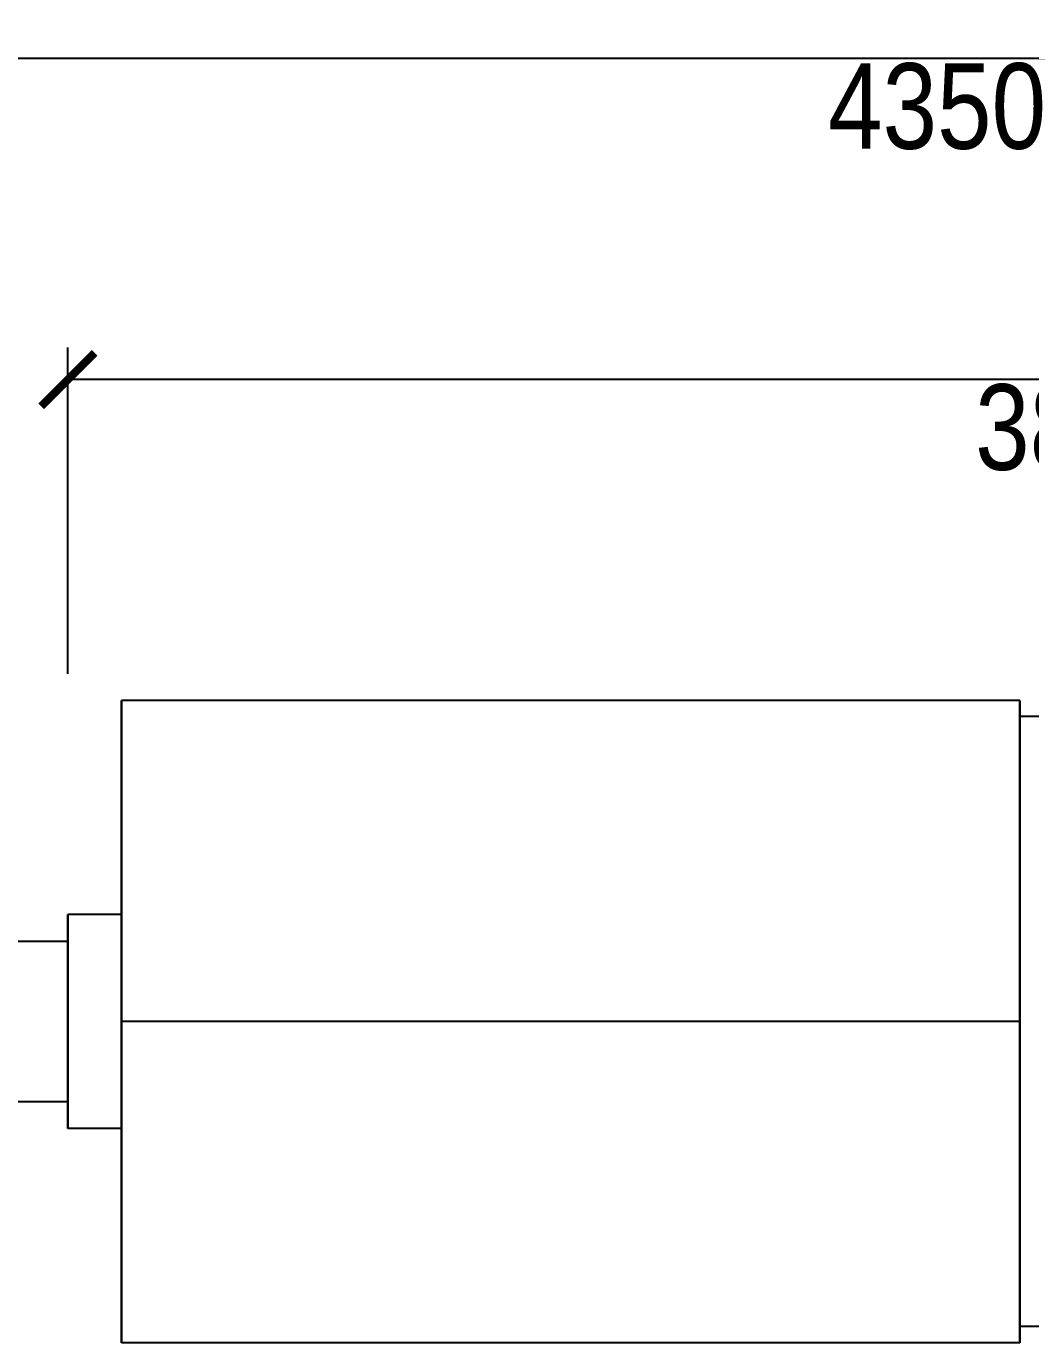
# Model space of a CAD drawing. Header units: millimetres. Extents: x -9 to 118, y -140 to 54.
# Drawn here: x 72.47 to 91.25, y -58.9 to -34.3 of the extents above; entities that cross this region are included whole.
import ezdxf

# ---------------------------------------------------------------- set-up
doc = ezdxf.new("R2010")
doc.units = ezdxf.units.MM
doc.linetypes.add('DASHED', pattern=[1.524, 1.27, -0.254])
for name, color, linetype in [('DIMS', 3, 'CONTINUOUS'), ('HIDDEN', 8, 'DASHED'), ('VISIBLE', 7, 'CONTINUOUS')]:
    doc.layers.add(name, color=color, linetype=linetype)
doc.styles.add('OpenSansCondensed-Light', font='OpenSansCondensed-Light.ttf')
doc.dimstyles.new('EZDXF', dxfattribs={"dimtxt": 0.25, "dimasz": 0.175, "dimexe": 0.375, "dimexo": 0.125, "dimgap": 0.1, "dimtad": 1, "dimlfac": 100, "dimzin": 12, "dimdsep": 46, "dimtxsty": 'OpenSansCondensed-Light', "dimblk": 'ARCHTICK', "dimcen": 2.5, "dimazin": 3, "dimtfac": 0.5, "dimtmove": 2, "dimatfit": 3})

# ---------------------------------------------------------------- blocks, each defined once
blk = doc.blocks.new('_ARCHTICK')
at = {"color": 0, "linetype": 'BYBLOCK', "const_width": 0.15}
blk.add_lwpolyline([(-0.5, -0.5), (0.5, 0.5)], dxfattribs=at)

msp = doc.modelspace()

# ---------------------------------------------------------------- linework, layer by layer
at = {"layer": 'HIDDEN'}
for points in [[(74.25, -46.9), (74.25, -47.09048), (74.25, -47.28095), (74.25, -47.47143), (74.25, -47.6619), (74.25, -47.85238), (74.25, -48.04286), (74.25, -48.23333), (74.25, -48.42381), (74.25, -48.61429), (74.25, -48.80476), (74.25, -48.99524), (74.25, -49.18571), (74.25, -49.37619), (74.25, -49.56667), (74.25, -49.75714), (74.25, -49.94762), (74.25, -50.1381), (74.25, -50.32857), (74.25, -50.51905), (74.25, -50.70952), (74.25, -50.9), (74.25, -51.09048), (74.25, -51.28095), (74.25, -51.47143), (74.25, -51.6619), (74.25, -51.85238), (74.25, -52.04286), (74.25, -52.23333), (74.25, -52.42381), (74.25, -52.61429), (74.25, -52.80476), (74.25, -52.99524), (74.25, -53.18571), (74.25, -53.37619), (74.25, -53.56667), (74.25, -53.75714), (74.25, -53.94762), (74.25, -54.1381), (74.25, -54.32857), (74.25, -54.51905), (74.25, -54.70952), (74.25, -54.9), (74.25, -55.09048), (74.25, -55.28095), (74.25, -55.47143), (74.25, -55.6619), (74.25, -55.85238), (74.25, -56.04286), (74.25, -56.23333), (74.25, -56.42381), (74.25, -56.61429), (74.25, -56.80476), (74.25, -56.99524), (74.25, -57.18571), (74.25, -57.37619), (74.25, -57.56667), (74.25, -57.75714), (74.25, -57.94762), (74.25, -58.1381), (74.25, -58.32857), (74.25, -58.51905), (74.25, -58.70952), (74.25, -58.9)], [(91.05, -46.9), (91.05, -47.09048), (91.05, -47.28095), (91.05, -47.47143), (91.05, -47.6619), (91.05, -47.85238), (91.05, -48.04286), (91.05, -48.23333), (91.05, -48.42381), (91.05, -48.61429), (91.05, -48.80476), (91.05, -48.99524), (91.05, -49.18571), (91.05, -49.37619), (91.05, -49.56667), (91.05, -49.75714), (91.05, -49.94762), (91.05, -50.1381), (91.05, -50.32857), (91.05, -50.51905), (91.05, -50.70952), (91.05, -50.9), (91.05, -51.09048), (91.05, -51.28095), (91.05, -51.47143), (91.05, -51.6619), (91.05, -51.85238), (91.05, -52.04286), (91.05, -52.23333), (91.05, -52.42381), (91.05, -52.61429), (91.05, -52.80476), (91.05, -52.99524), (91.05, -53.18571), (91.05, -53.37619), (91.05, -53.56667), (91.05, -53.75714), (91.05, -53.94762), (91.05, -54.1381), (91.05, -54.32857), (91.05, -54.51905), (91.05, -54.70952), (91.05, -54.9), (91.05, -55.09048), (91.05, -55.28095), (91.05, -55.47143), (91.05, -55.6619), (91.05, -55.85238), (91.05, -56.04286), (91.05, -56.23333), (91.05, -56.42381), (91.05, -56.61429), (91.05, -56.80476), (91.05, -56.99524), (91.05, -57.18571), (91.05, -57.37619), (91.05, -57.56667), (91.05, -57.75714), (91.05, -57.94762), (91.05, -58.1381), (91.05, -58.32857), (91.05, -58.51905), (91.05, -58.70952), (91.05, -58.9)], [(91.05, -52.9), (91.05, -52.80952), (91.05, -52.71905), (91.05, -52.62857), (91.05, -52.5381), (91.05, -52.44762), (91.05, -52.35714), (91.05, -52.26667), (91.05, -52.17619), (91.05, -52.08571), (91.05, -51.99524), (91.05, -51.90476), (91.05, -51.81429), (91.05, -51.72381), (91.05, -51.63333), (91.05, -51.54286), (91.05, -51.45238), (91.05, -51.3619), (91.05, -51.27143), (91.05, -51.18095), (91.05, -51.09048), (91.05, -51), (91.05, -50.90952), (91.05, -50.81905), (91.05, -50.72857), (91.05, -50.6381), (91.05, -50.54762), (91.05, -50.45714), (91.05, -50.36667), (91.05, -50.27619), (91.05, -50.18571), (91.05, -50.09524), (91.05, -50.00476), (91.05, -49.91429), (91.05, -49.82381), (91.05, -49.73333), (91.05, -49.64286), (91.05, -49.55238), (91.05, -49.4619), (91.05, -49.37143), (91.05, -49.28095), (91.05, -49.19048), (91.05, -49.1), (91.05, -49.00952), (91.05, -48.91905), (91.05, -48.82857), (91.05, -48.7381), (91.05, -48.64762), (91.05, -48.55714), (91.05, -48.46667), (91.05, -48.37619), (91.05, -48.28571), (91.05, -48.19524), (91.05, -48.10476), (91.05, -48.01429), (91.05, -47.92381), (91.05, -47.83333), (91.05, -47.74286), (91.05, -47.65238), (91.05, -47.5619), (91.05, -47.47143), (91.05, -47.38095), (91.05, -47.29048), (91.05, -47.2)], [(91.05, -47.2), (91.05, -47.38095), (91.05, -47.5619), (91.05, -47.74286), (91.05, -47.92381), (91.05, -48.10476), (91.05, -48.28571), (91.05, -48.46667), (91.05, -48.64762), (91.05, -48.82857), (91.05, -49.00952), (91.05, -49.19048), (91.05, -49.37143), (91.05, -49.55238), (91.05, -49.73333), (91.05, -49.91429), (91.05, -50.09524), (91.05, -50.27619), (91.05, -50.45714), (91.05, -50.6381), (91.05, -50.81905), (91.05, -51), (91.05, -51.18095), (91.05, -51.3619), (91.05, -51.54286), (91.05, -51.72381), (91.05, -51.90476), (91.05, -52.08571), (91.05, -52.26667), (91.05, -52.44762), (91.05, -52.62857), (91.05, -52.80952), (91.05, -52.99048), (91.05, -53.17143), (91.05, -53.35238), (91.05, -53.53333), (91.05, -53.71429), (91.05, -53.89524), (91.05, -54.07619), (91.05, -54.25714), (91.05, -54.4381), (91.05, -54.61905), (91.05, -54.8), (91.05, -54.98095), (91.05, -55.1619), (91.05, -55.34286), (91.05, -55.52381), (91.05, -55.70476), (91.05, -55.88571), (91.05, -56.06667), (91.05, -56.24762), (91.05, -56.42857), (91.05, -56.60952), (91.05, -56.79048), (91.05, -56.97143), (91.05, -57.15238), (91.05, -57.33333), (91.05, -57.51429), (91.05, -57.69524), (91.05, -57.87619), (91.05, -58.05714), (91.05, -58.2381), (91.05, -58.41905), (91.05, -58.6)], [(73.25, -50.9), (73.25, -50.96349), (73.25, -51.02698), (73.25, -51.09048), (73.25, -51.15397), (73.25, -51.21746), (73.25, -51.28095), (73.25, -51.34444), (73.25, -51.40794), (73.25, -51.47143), (73.25, -51.53492), (73.25, -51.59841), (73.25, -51.6619), (73.25, -51.7254), (73.25, -51.78889), (73.25, -51.85238), (73.25, -51.91587), (73.25, -51.97937), (73.25, -52.04286), (73.25, -52.10635), (73.25, -52.16984), (73.25, -52.23333), (73.25, -52.29683), (73.25, -52.36032), (73.25, -52.42381), (73.25, -52.4873), (73.25, -52.55079), (73.25, -52.61429), (73.25, -52.67778), (73.25, -52.74127), (73.25, -52.80476), (73.25, -52.86825), (73.25, -52.93175), (73.25, -52.99524), (73.25, -53.05873), (73.25, -53.12222), (73.25, -53.18571), (73.25, -53.24921), (73.25, -53.3127), (73.25, -53.37619), (73.25, -53.43968), (73.25, -53.50317), (73.25, -53.56667), (73.25, -53.63016), (73.25, -53.69365), (73.25, -53.75714), (73.25, -53.82063), (73.25, -53.88413), (73.25, -53.94762), (73.25, -54.01111), (73.25, -54.0746), (73.25, -54.1381), (73.25, -54.20159), (73.25, -54.26508), (73.25, -54.32857), (73.25, -54.39206), (73.25, -54.45556), (73.25, -54.51905), (73.25, -54.58254), (73.25, -54.64603), (73.25, -54.70952), (73.25, -54.77302), (73.25, -54.83651), (73.25, -54.9)], [(74.25, -52.9), (74.25, -52.86825), (74.25, -52.83651), (74.25, -52.80476), (74.25, -52.77302), (74.25, -52.74127), (74.25, -52.70952), (74.25, -52.67778), (74.25, -52.64603), (74.25, -52.61429), (74.25, -52.58254), (74.25, -52.55079), (74.25, -52.51905), (74.25, -52.4873), (74.25, -52.45556), (74.25, -52.42381), (74.25, -52.39206), (74.25, -52.36032), (74.25, -52.32857), (74.25, -52.29683), (74.25, -52.26508), (74.25, -52.23333), (74.25, -52.20159), (74.25, -52.16984), (74.25, -52.1381), (74.25, -52.10635), (74.25, -52.0746), (74.25, -52.04286), (74.25, -52.01111), (74.25, -51.97937), (74.25, -51.94762), (74.25, -51.91587), (74.25, -51.88413), (74.25, -51.85238), (74.25, -51.82063), (74.25, -51.78889), (74.25, -51.75714), (74.25, -51.7254), (74.25, -51.69365), (74.25, -51.6619), (74.25, -51.63016), (74.25, -51.59841), (74.25, -51.56667), (74.25, -51.53492), (74.25, -51.50317), (74.25, -51.47143), (74.25, -51.43968), (74.25, -51.40794), (74.25, -51.37619), (74.25, -51.34444), (74.25, -51.3127), (74.25, -51.28095), (74.25, -51.24921), (74.25, -51.21746), (74.25, -51.18571), (74.25, -51.15397), (74.25, -51.12222), (74.25, -51.09048), (74.25, -51.05873), (74.25, -51.02698), (74.25, -50.99524), (74.25, -50.96349), (74.25, -50.93175), (74.25, -50.9)], [(74.25, -50.9), (74.25, -50.96349), (74.25, -51.02698), (74.25, -51.09048), (74.25, -51.15397), (74.25, -51.21746), (74.25, -51.28095), (74.25, -51.34444), (74.25, -51.40794), (74.25, -51.47143), (74.25, -51.53492), (74.25, -51.59841), (74.25, -51.6619), (74.25, -51.7254), (74.25, -51.78889), (74.25, -51.85238), (74.25, -51.91587), (74.25, -51.97937), (74.25, -52.04286), (74.25, -52.10635), (74.25, -52.16984), (74.25, -52.23333), (74.25, -52.29683), (74.25, -52.36032), (74.25, -52.42381), (74.25, -52.4873), (74.25, -52.55079), (74.25, -52.61429), (74.25, -52.67778), (74.25, -52.74127), (74.25, -52.80476), (74.25, -52.86825), (74.25, -52.93175), (74.25, -52.99524), (74.25, -53.05873), (74.25, -53.12222), (74.25, -53.18571), (74.25, -53.24921), (74.25, -53.3127), (74.25, -53.37619), (74.25, -53.43968), (74.25, -53.50317), (74.25, -53.56667), (74.25, -53.63016), (74.25, -53.69365), (74.25, -53.75714), (74.25, -53.82063), (74.25, -53.88413), (74.25, -53.94762), (74.25, -54.01111), (74.25, -54.0746), (74.25, -54.1381), (74.25, -54.20159), (74.25, -54.26508), (74.25, -54.32857), (74.25, -54.39206), (74.25, -54.45556), (74.25, -54.51905), (74.25, -54.58254), (74.25, -54.64603), (74.25, -54.70952), (74.25, -54.77302), (74.25, -54.83651), (74.25, -54.9)], [(73.25, -52.9), (73.25, -52.87619), (73.25, -52.85238), (73.25, -52.82857), (73.25, -52.80476), (73.25, -52.78095), (73.25, -52.75714), (73.25, -52.73333), (73.25, -52.70952), (73.25, -52.68571), (73.25, -52.6619), (73.25, -52.6381), (73.25, -52.61429), (73.25, -52.59048), (73.25, -52.56667), (73.25, -52.54286), (73.25, -52.51905), (73.25, -52.49524), (73.25, -52.47143), (73.25, -52.44762), (73.25, -52.42381), (73.25, -52.4), (73.25, -52.37619), (73.25, -52.35238), (73.25, -52.32857), (73.25, -52.30476), (73.25, -52.28095), (73.25, -52.25714), (73.25, -52.23333), (73.25, -52.20952), (73.25, -52.18571), (73.25, -52.1619), (73.25, -52.1381), (73.25, -52.11429), (73.25, -52.09048), (73.25, -52.06667), (73.25, -52.04286), (73.25, -52.01905), (73.25, -51.99524), (73.25, -51.97143), (73.25, -51.94762), (73.25, -51.92381), (73.25, -51.9), (73.25, -51.87619), (73.25, -51.85238), (73.25, -51.82857), (73.25, -51.80476), (73.25, -51.78095), (73.25, -51.75714), (73.25, -51.73333), (73.25, -51.70952), (73.25, -51.68571), (73.25, -51.6619), (73.25, -51.6381), (73.25, -51.61429), (73.25, -51.59048), (73.25, -51.56667), (73.25, -51.54286), (73.25, -51.51905), (73.25, -51.49524), (73.25, -51.47143), (73.25, -51.44762), (73.25, -51.42381), (73.25, -51.4)], [(73.25, -51.4), (73.25, -51.44762), (73.25, -51.49524), (73.25, -51.54286), (73.25, -51.59048), (73.25, -51.6381), (73.25, -51.68571), (73.25, -51.73333), (73.25, -51.78095), (73.25, -51.82857), (73.25, -51.87619), (73.25, -51.92381), (73.25, -51.97143), (73.25, -52.01905), (73.25, -52.06667), (73.25, -52.11429), (73.25, -52.1619), (73.25, -52.20952), (73.25, -52.25714), (73.25, -52.30476), (73.25, -52.35238), (73.25, -52.4), (73.25, -52.44762), (73.25, -52.49524), (73.25, -52.54286), (73.25, -52.59048), (73.25, -52.6381), (73.25, -52.68571), (73.25, -52.73333), (73.25, -52.78095), (73.25, -52.82857), (73.25, -52.87619), (73.25, -52.92381), (73.25, -52.97143), (73.25, -53.01905), (73.25, -53.06667), (73.25, -53.11429), (73.25, -53.1619), (73.25, -53.20952), (73.25, -53.25714), (73.25, -53.30476), (73.25, -53.35238), (73.25, -53.4), (73.25, -53.44762), (73.25, -53.49524), (73.25, -53.54286), (73.25, -53.59048), (73.25, -53.6381), (73.25, -53.68571), (73.25, -53.73333), (73.25, -53.78095), (73.25, -53.82857), (73.25, -53.87619), (73.25, -53.92381), (73.25, -53.97143), (73.25, -54.01905), (73.25, -54.06667), (73.25, -54.11429), (73.25, -54.1619), (73.25, -54.20952), (73.25, -54.25714), (73.25, -54.30476), (73.25, -54.35238), (73.25, -54.4)], [(73.25, -54.4), (73.25, -54.37619), (73.25, -54.35238), (73.25, -54.32857), (73.25, -54.30476), (73.25, -54.28095), (73.25, -54.25714), (73.25, -54.23333), (73.25, -54.20952), (73.25, -54.18571), (73.25, -54.1619), (73.25, -54.1381), (73.25, -54.11429), (73.25, -54.09048), (73.25, -54.06667), (73.25, -54.04286), (73.25, -54.01905), (73.25, -53.99524), (73.25, -53.97143), (73.25, -53.94762), (73.25, -53.92381), (73.25, -53.9), (73.25, -53.87619), (73.25, -53.85238), (73.25, -53.82857), (73.25, -53.80476), (73.25, -53.78095), (73.25, -53.75714), (73.25, -53.73333), (73.25, -53.70952), (73.25, -53.68571), (73.25, -53.6619), (73.25, -53.6381), (73.25, -53.61429), (73.25, -53.59048), (73.25, -53.56667), (73.25, -53.54286), (73.25, -53.51905), (73.25, -53.49524), (73.25, -53.47143), (73.25, -53.44762), (73.25, -53.42381), (73.25, -53.4), (73.25, -53.37619), (73.25, -53.35238), (73.25, -53.32857), (73.25, -53.30476), (73.25, -53.28095), (73.25, -53.25714), (73.25, -53.23333), (73.25, -53.20952), (73.25, -53.18571), (73.25, -53.1619), (73.25, -53.1381), (73.25, -53.11429), (73.25, -53.09048), (73.25, -53.06667), (73.25, -53.04286), (73.25, -53.01905), (73.25, -52.99524), (73.25, -52.97143), (73.25, -52.94762), (73.25, -52.92381), (73.25, -52.9)], [(74.25, -54.9), (74.25, -54.86825), (74.25, -54.83651), (74.25, -54.80476), (74.25, -54.77302), (74.25, -54.74127), (74.25, -54.70952), (74.25, -54.67778), (74.25, -54.64603), (74.25, -54.61429), (74.25, -54.58254), (74.25, -54.55079), (74.25, -54.51905), (74.25, -54.4873), (74.25, -54.45556), (74.25, -54.42381), (74.25, -54.39206), (74.25, -54.36032), (74.25, -54.32857), (74.25, -54.29683), (74.25, -54.26508), (74.25, -54.23333), (74.25, -54.20159), (74.25, -54.16984), (74.25, -54.1381), (74.25, -54.10635), (74.25, -54.0746), (74.25, -54.04286), (74.25, -54.01111), (74.25, -53.97937), (74.25, -53.94762), (74.25, -53.91587), (74.25, -53.88413), (74.25, -53.85238), (74.25, -53.82063), (74.25, -53.78889), (74.25, -53.75714), (74.25, -53.7254), (74.25, -53.69365), (74.25, -53.6619), (74.25, -53.63016), (74.25, -53.59841), (74.25, -53.56667), (74.25, -53.53492), (74.25, -53.50317), (74.25, -53.47143), (74.25, -53.43968), (74.25, -53.40794), (74.25, -53.37619), (74.25, -53.34444), (74.25, -53.3127), (74.25, -53.28095), (74.25, -53.24921), (74.25, -53.21746), (74.25, -53.18571), (74.25, -53.15397), (74.25, -53.12222), (74.25, -53.09048), (74.25, -53.05873), (74.25, -53.02698), (74.25, -52.99524), (74.25, -52.96349), (74.25, -52.93175), (74.25, -52.9)], [(91.05, -58.6), (91.05, -58.50952), (91.05, -58.41905), (91.05, -58.32857), (91.05, -58.2381), (91.05, -58.14762), (91.05, -58.05714), (91.05, -57.96667), (91.05, -57.87619), (91.05, -57.78571), (91.05, -57.69524), (91.05, -57.60476), (91.05, -57.51429), (91.05, -57.42381), (91.05, -57.33333), (91.05, -57.24286), (91.05, -57.15238), (91.05, -57.0619), (91.05, -56.97143), (91.05, -56.88095), (91.05, -56.79048), (91.05, -56.7), (91.05, -56.60952), (91.05, -56.51905), (91.05, -56.42857), (91.05, -56.3381), (91.05, -56.24762), (91.05, -56.15714), (91.05, -56.06667), (91.05, -55.97619), (91.05, -55.88571), (91.05, -55.79524), (91.05, -55.70476), (91.05, -55.61429), (91.05, -55.52381), (91.05, -55.43333), (91.05, -55.34286), (91.05, -55.25238), (91.05, -55.1619), (91.05, -55.07143), (91.05, -54.98095), (91.05, -54.89048), (91.05, -54.8), (91.05, -54.70952), (91.05, -54.61905), (91.05, -54.52857), (91.05, -54.4381), (91.05, -54.34762), (91.05, -54.25714), (91.05, -54.16667), (91.05, -54.07619), (91.05, -53.98571), (91.05, -53.89524), (91.05, -53.80476), (91.05, -53.71429), (91.05, -53.62381), (91.05, -53.53333), (91.05, -53.44286), (91.05, -53.35238), (91.05, -53.2619), (91.05, -53.17143), (91.05, -53.08095), (91.05, -52.99048), (91.05, -52.9)]]:
    msp.add_lwpolyline(points, dxfattribs=at)
at = {"layer": 'VISIBLE'}
for points in [[(74.25, -52.9), (74.25, -52.80476), (74.25, -52.70952), (74.25, -52.61429), (74.25, -52.51905), (74.25, -52.42381), (74.25, -52.32857), (74.25, -52.23333), (74.25, -52.1381), (74.25, -52.04286), (74.25, -51.94762), (74.25, -51.85238), (74.25, -51.75714), (74.25, -51.6619), (74.25, -51.56667), (74.25, -51.47143), (74.25, -51.37619), (74.25, -51.28095), (74.25, -51.18571), (74.25, -51.09048), (74.25, -50.99524), (74.25, -50.9), (74.25, -50.80476), (74.25, -50.70952), (74.25, -50.61429), (74.25, -50.51905), (74.25, -50.42381), (74.25, -50.32857), (74.25, -50.23333), (74.25, -50.1381), (74.25, -50.04286), (74.25, -49.94762), (74.25, -49.85238), (74.25, -49.75714), (74.25, -49.6619), (74.25, -49.56667), (74.25, -49.47143), (74.25, -49.37619), (74.25, -49.28095), (74.25, -49.18571), (74.25, -49.09048), (74.25, -48.99524), (74.25, -48.9), (74.25, -48.80476), (74.25, -48.70952), (74.25, -48.61429), (74.25, -48.51905), (74.25, -48.42381), (74.25, -48.32857), (74.25, -48.23333), (74.25, -48.1381), (74.25, -48.04286), (74.25, -47.94762), (74.25, -47.85238), (74.25, -47.75714), (74.25, -47.6619), (74.25, -47.56667), (74.25, -47.47143), (74.25, -47.37619), (74.25, -47.28095), (74.25, -47.18571), (74.25, -47.09048), (74.25, -46.99524), (74.25, -46.9)], [(91.05, -46.9), (74.25, -46.9)], [(91.05, -52.9), (91.05, -52.80476), (91.05, -52.70952), (91.05, -52.61429), (91.05, -52.51905), (91.05, -52.42381), (91.05, -52.32857), (91.05, -52.23333), (91.05, -52.1381), (91.05, -52.04286), (91.05, -51.94762), (91.05, -51.85238), (91.05, -51.75714), (91.05, -51.6619), (91.05, -51.56667), (91.05, -51.47143), (91.05, -51.37619), (91.05, -51.28095), (91.05, -51.18571), (91.05, -51.09048), (91.05, -50.99524), (91.05, -50.9), (91.05, -50.80476), (91.05, -50.70952), (91.05, -50.61429), (91.05, -50.51905), (91.05, -50.42381), (91.05, -50.32857), (91.05, -50.23333), (91.05, -50.1381), (91.05, -50.04286), (91.05, -49.94762), (91.05, -49.85238), (91.05, -49.75714), (91.05, -49.6619), (91.05, -49.56667), (91.05, -49.47143), (91.05, -49.37619), (91.05, -49.28095), (91.05, -49.18571), (91.05, -49.09048), (91.05, -48.99524), (91.05, -48.9), (91.05, -48.80476), (91.05, -48.70952), (91.05, -48.61429), (91.05, -48.51905), (91.05, -48.42381), (91.05, -48.32857), (91.05, -48.23333), (91.05, -48.1381), (91.05, -48.04286), (91.05, -47.94762), (91.05, -47.85238), (91.05, -47.75714), (91.05, -47.6619), (91.05, -47.56667), (91.05, -47.47143), (91.05, -47.37619), (91.05, -47.28095), (91.05, -47.18571), (91.05, -47.09048), (91.05, -46.99524), (91.05, -46.9)], [(91.45, -47.2), (91.05, -47.2)], [(73.25, -52.9), (73.25, -52.86825), (73.25, -52.83651), (73.25, -52.80476), (73.25, -52.77302), (73.25, -52.74127), (73.25, -52.70952), (73.25, -52.67778), (73.25, -52.64603), (73.25, -52.61429), (73.25, -52.58254), (73.25, -52.55079), (73.25, -52.51905), (73.25, -52.4873), (73.25, -52.45556), (73.25, -52.42381), (73.25, -52.39206), (73.25, -52.36032), (73.25, -52.32857), (73.25, -52.29683), (73.25, -52.26508), (73.25, -52.23333), (73.25, -52.20159), (73.25, -52.16984), (73.25, -52.1381), (73.25, -52.10635), (73.25, -52.0746), (73.25, -52.04286), (73.25, -52.01111), (73.25, -51.97937), (73.25, -51.94762), (73.25, -51.91587), (73.25, -51.88413), (73.25, -51.85238), (73.25, -51.82063), (73.25, -51.78889), (73.25, -51.75714), (73.25, -51.7254), (73.25, -51.69365), (73.25, -51.6619), (73.25, -51.63016), (73.25, -51.59841), (73.25, -51.56667), (73.25, -51.53492), (73.25, -51.50317), (73.25, -51.47143), (73.25, -51.43968), (73.25, -51.40794), (73.25, -51.37619), (73.25, -51.34444), (73.25, -51.3127), (73.25, -51.28095), (73.25, -51.24921), (73.25, -51.21746), (73.25, -51.18571), (73.25, -51.15397), (73.25, -51.12222), (73.25, -51.09048), (73.25, -51.05873), (73.25, -51.02698), (73.25, -50.99524), (73.25, -50.96349), (73.25, -50.93175), (73.25, -50.9)], [(74.25, -50.9), (73.25, -50.9)], [(73.25, -51.4), (72.249, -51.4)], [(73.25, -54.9), (73.25, -54.86825), (73.25, -54.83651), (73.25, -54.80476), (73.25, -54.77302), (73.25, -54.74127), (73.25, -54.70952), (73.25, -54.67778), (73.25, -54.64603), (73.25, -54.61429), (73.25, -54.58254), (73.25, -54.55079), (73.25, -54.51905), (73.25, -54.4873), (73.25, -54.45556), (73.25, -54.42381), (73.25, -54.39206), (73.25, -54.36032), (73.25, -54.32857), (73.25, -54.29683), (73.25, -54.26508), (73.25, -54.23333), (73.25, -54.20159), (73.25, -54.16984), (73.25, -54.1381), (73.25, -54.10635), (73.25, -54.0746), (73.25, -54.04286), (73.25, -54.01111), (73.25, -53.97937), (73.25, -53.94762), (73.25, -53.91587), (73.25, -53.88413), (73.25, -53.85238), (73.25, -53.82063), (73.25, -53.78889), (73.25, -53.75714), (73.25, -53.7254), (73.25, -53.69365), (73.25, -53.6619), (73.25, -53.63016), (73.25, -53.59841), (73.25, -53.56667), (73.25, -53.53492), (73.25, -53.50317), (73.25, -53.47143), (73.25, -53.43968), (73.25, -53.40794), (73.25, -53.37619), (73.25, -53.34444), (73.25, -53.3127), (73.25, -53.28095), (73.25, -53.24921), (73.25, -53.21746), (73.25, -53.18571), (73.25, -53.15397), (73.25, -53.12222), (73.25, -53.09048), (73.25, -53.05873), (73.25, -53.02698), (73.25, -52.99524), (73.25, -52.96349), (73.25, -52.93175), (73.25, -52.9)], [(91.05, -52.9), (74.25, -52.9)], [(74.25, -58.9), (74.25, -58.80476), (74.25, -58.70952), (74.25, -58.61429), (74.25, -58.51905), (74.25, -58.42381), (74.25, -58.32857), (74.25, -58.23333), (74.25, -58.1381), (74.25, -58.04286), (74.25, -57.94762), (74.25, -57.85238), (74.25, -57.75714), (74.25, -57.6619), (74.25, -57.56667), (74.25, -57.47143), (74.25, -57.37619), (74.25, -57.28095), (74.25, -57.18571), (74.25, -57.09048), (74.25, -56.99524), (74.25, -56.9), (74.25, -56.80476), (74.25, -56.70952), (74.25, -56.61429), (74.25, -56.51905), (74.25, -56.42381), (74.25, -56.32857), (74.25, -56.23333), (74.25, -56.1381), (74.25, -56.04286), (74.25, -55.94762), (74.25, -55.85238), (74.25, -55.75714), (74.25, -55.6619), (74.25, -55.56667), (74.25, -55.47143), (74.25, -55.37619), (74.25, -55.28095), (74.25, -55.18571), (74.25, -55.09048), (74.25, -54.99524), (74.25, -54.9), (74.25, -54.80476), (74.25, -54.70952), (74.25, -54.61429), (74.25, -54.51905), (74.25, -54.42381), (74.25, -54.32857), (74.25, -54.23333), (74.25, -54.1381), (74.25, -54.04286), (74.25, -53.94762), (74.25, -53.85238), (74.25, -53.75714), (74.25, -53.6619), (74.25, -53.56667), (74.25, -53.47143), (74.25, -53.37619), (74.25, -53.28095), (74.25, -53.18571), (74.25, -53.09048), (74.25, -52.99524), (74.25, -52.9)], [(91.05, -58.9), (91.05, -58.80476), (91.05, -58.70952), (91.05, -58.61429), (91.05, -58.51905), (91.05, -58.42381), (91.05, -58.32857), (91.05, -58.23333), (91.05, -58.1381), (91.05, -58.04286), (91.05, -57.94762), (91.05, -57.85238), (91.05, -57.75714), (91.05, -57.6619), (91.05, -57.56667), (91.05, -57.47143), (91.05, -57.37619), (91.05, -57.28095), (91.05, -57.18571), (91.05, -57.09048), (91.05, -56.99524), (91.05, -56.9), (91.05, -56.80476), (91.05, -56.70952), (91.05, -56.61429), (91.05, -56.51905), (91.05, -56.42381), (91.05, -56.32857), (91.05, -56.23333), (91.05, -56.1381), (91.05, -56.04286), (91.05, -55.94762), (91.05, -55.85238), (91.05, -55.75714), (91.05, -55.6619), (91.05, -55.56667), (91.05, -55.47143), (91.05, -55.37619), (91.05, -55.28095), (91.05, -55.18571), (91.05, -55.09048), (91.05, -54.99524), (91.05, -54.9), (91.05, -54.80476), (91.05, -54.70952), (91.05, -54.61429), (91.05, -54.51905), (91.05, -54.42381), (91.05, -54.32857), (91.05, -54.23333), (91.05, -54.1381), (91.05, -54.04286), (91.05, -53.94762), (91.05, -53.85238), (91.05, -53.75714), (91.05, -53.6619), (91.05, -53.56667), (91.05, -53.47143), (91.05, -53.37619), (91.05, -53.28095), (91.05, -53.18571), (91.05, -53.09048), (91.05, -52.99524), (91.05, -52.9)], [(73.25, -54.4), (67.75, -54.4)], [(74.25, -54.9), (73.25, -54.9)], [(91.45, -58.6), (91.05, -58.6)], [(91.05, -58.9), (74.25, -58.9)]]:
    msp.add_lwpolyline(points, dxfattribs=at)

# ---------------------------------------------------------------- dimensions: what is measured, and where the dimension line sits
at = {"layer": 'DIMS'}
for base, p2 in [((111.25, -34.9), (67.75, -46.9)), ((111.25, -40.9), (73.25, -46.9))]:
    msp.add_linear_dim(base=base, p1=(111.25, -46.9), p2=p2, dimstyle='EZDXF', override={"dimtxt": 1.6, "dimasz": 1, "dimexe": 0.6, "dimexo": 0.5, "dimdec": 2}, dxfattribs=at).render()

doc.saveas('drawing.dxf')
